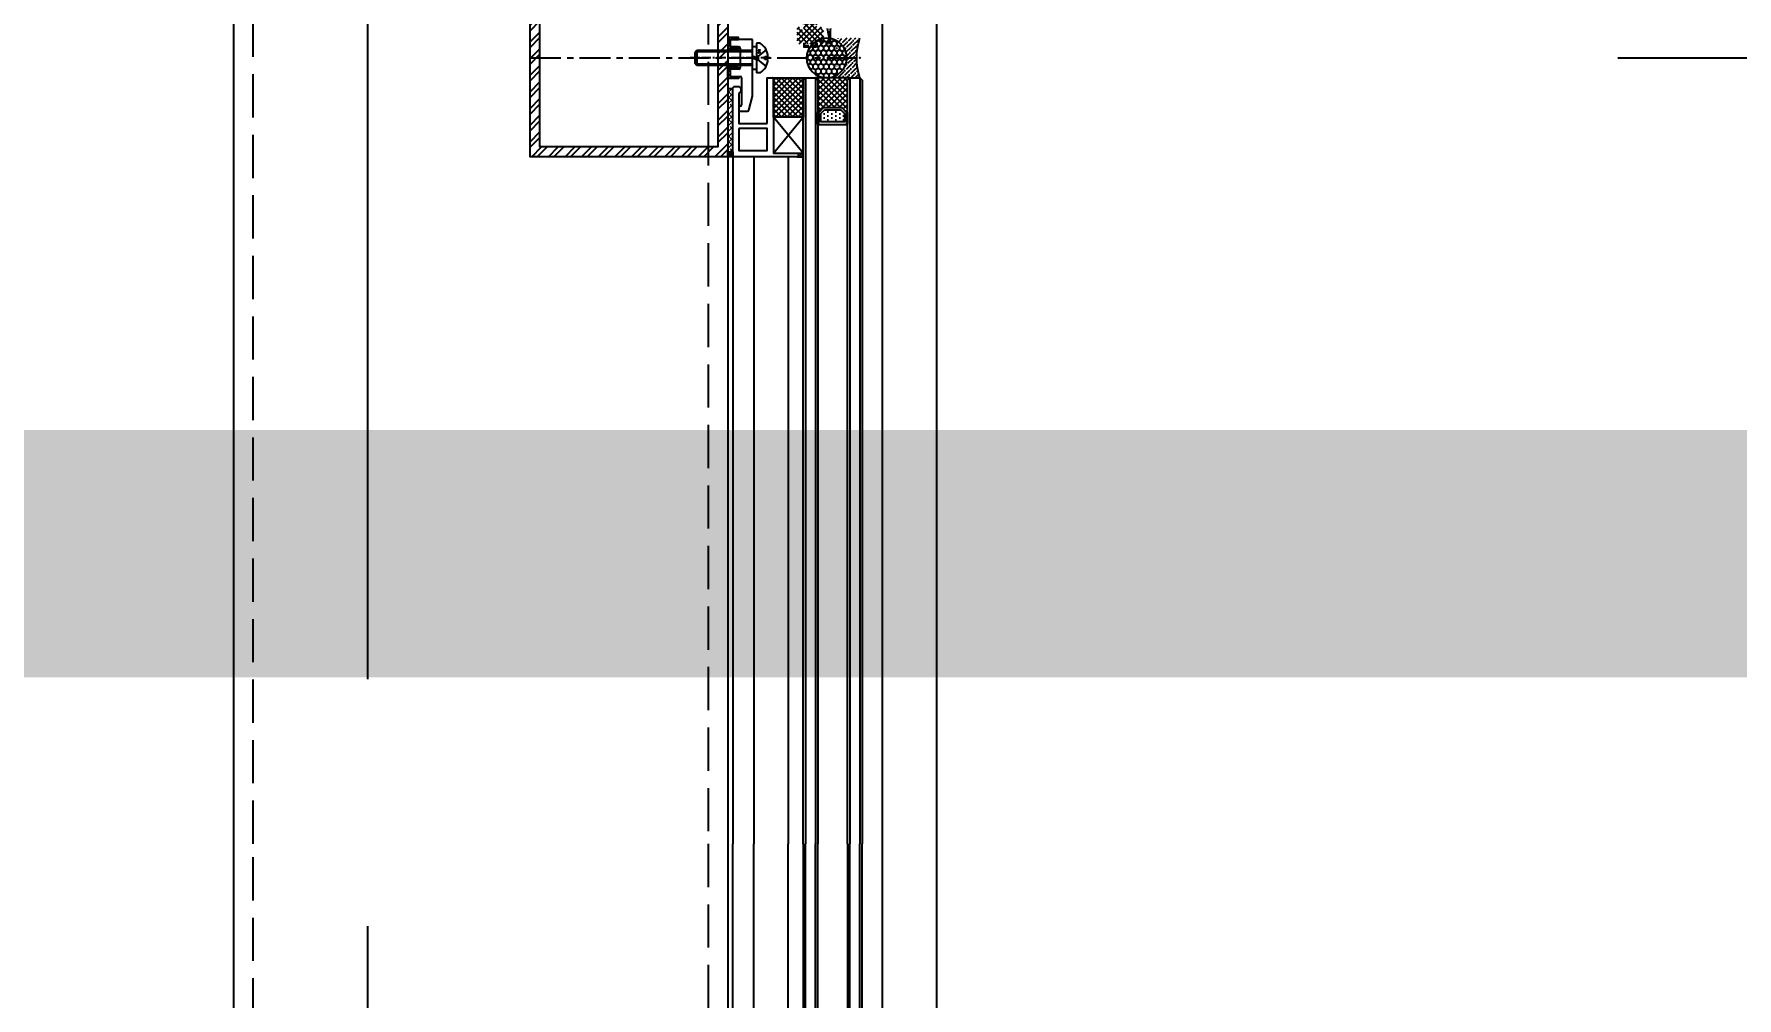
# Model space of a CAD drawing. Extents: x 220580 to 2027826, y -309201 to 71987.
# Drawn here: x 323368 to 324057, y -164810 to -164420 of the extents above; entities that cross this region are included whole.
import ezdxf
from ezdxf.enums import TextEntityAlignment as Align

# ---------------------------------------------------------------- set-up
doc = ezdxf.new("R2010")
doc.units = 0
for name, pattern in [('AUSGEZOGEN', [0]), ('CENTER', [2, 1.25, -0.25, 0.25, -0.25]), ('DASH', [0.35, 0.25, -0.1]), ('DASHED', [0.75, 0.5, -0.25]), ('ZN-CENTER', [2, 1.25, -0.25, 0.25, -0.25]), ('ZN-DASH', [0.35, 0.25, -0.1])]:
    doc.linetypes.add(name, pattern=pattern)
for name, color, linetype in [('!ZN1-填充-8', 8, 'Continuous'), ('!ZN1-标注-173', 173, 'Continuous'), ('!ZN3-玻璃幕墙-4', 4, 'Continuous'), ('!ZN4-辅助材料-1', 1, 'Continuous'), ('!ZN4-配件-11', 11, 'Continuous'), ('!ZN5-钢材投影-40', 40, 'Continuous'), ('!ZN5-铝材投影-112', 112, 'Continuous'), ('!ZN5-铝材断面-6', 6, 'Continuous'), ('!ZN6-虚线-8', 8, 'ZN-DASH'), ('1 轴线 辅助线', 1, 'CENTER'), ('20剖面图$0$A-SFCE', 30, 'Continuous'), ('2钢材断面', 2, 'Continuous'), ('3索引', 3, 'Continuous'), ('4玻璃幕墙', 4, 'Continuous'), ('A_Hatch', 8, 'Continuous'), ('DIM', 173, 'Continuous'), ('ZX', 240, 'CENTER'), ('型材截面颜色', 253, 'Continuous')]:
    doc.layers.add(name, color=color, linetype=linetype)
for name, color, linetype, lineweight in [('0CABR-填充', 8, 'Continuous', 5), ('0CABR-密封材料、垫片', 195, 'Continuous', 9), ('0填充', 8, 'Continuous', 13)]:
    doc.layers.add(name, color=color, linetype=linetype, lineweight=lineweight)
doc.styles.add('DHTEXT-1', font='ROMANS.shx', dxfattribs={"width": 0.7, "bigfont": 'CHINESE.shx'})
doc.dimstyles.new('ZN200', dxfattribs={"dimscale": 200, "dimtxt": 2.5, "dimasz": 1.5, "dimexe": 1, "dimexo": 2, "dimgap": 0.9, "dimtad": 1, "dimdec": 0, "dimdsep": 46, "dimtxsty": 'DHTEXT-1', "dimblk": 'ARCHTICK', "dimcen": 2.5, "dimclrd": 173, "dimclre": 173, "dimclrt": 7, "dimazin": 2, "dimtfac": 1, "dimtdec": 0, "dimtix": 1, "dimtmove": 2, "dimatfit": 3, "dimfxl": 0, "dimtolj": 1, "dimtzin": 0, "dimarcsym": 0})
pattern_1 = [(45, (6, 0), (-1.122532015133644, 1.122532015133644), []), (135, (6, 0), (-1.122532015133644, -1.122532015133644), [])]
pattern_2 = [(0, (6, 0), (0.7937500000000003, 1.5875), [0, -1.5875])]

# ---------------------------------------------------------------- blocks, each defined once
blk = doc.blocks.new('20250822090122')
at = {"layer": 'A_Hatch'}
h = blk.add_hatch(dxfattribs=at)
h.set_pattern_fill('ANSI32', color=256)
h.set_pattern_definition([(45, (-80, -40), (-3.367596045400933, 3.367596045400933), []), (45, (-77.75493500000448, -40), (-3.367596045400933, 3.367596045400933), [])])
h.paths.add_polyline_path([(0, 40), (-80, 40), (-80, -40), (0, -40)])
h.paths.add_polyline_path([(-4, 36), (-4, -36), (-76, -36), (-76, 36)], flags=16)
at = {"layer": '2钢材断面'}
for points in [[(-80, 40), (0, 40), (0, -40), (-80, -40)], [(-76, 36), (-4, 36), (-4, -36), (-76, -36)]]:
    blk.add_lwpolyline(points, close=True, dxfattribs=at)
blk = doc.blocks.new('*U1873')
at = {"layer": '!ZN1-填充-8'}
h = blk.add_hatch(dxfattribs=at)
h.set_pattern_fill('ANSI37', color=256, scale=0.5, style=0)
h.set_pattern_definition(pattern_1)
h.paths.add_polyline_path([(1.029468876367901e-06, 5.00000102652325), (1.029468876367901e-06, 19.00000102652371), (1.000001029469331, 18.00000102652325), (14.00000102946797, 18.00000102652325), (14.00000102946797, 17.75000102652325), (12.00000102946797, 15.75000102652325), (12.00000102946797, 8.250001026523705), (14.00000102946797, 6.250001026523705), (14.00000102946797, 6.000001026523705), (1.000001029469331, 6.000001026523705)])
h = blk.add_hatch(dxfattribs=at)
h.set_pattern_fill('DOTS', color=8, angle=-1.272221872585407e-14, style=0)
h.set_pattern_definition(pattern_2)
h.paths.add_polyline_path([(13.00000246392847, 15.33578673215879), (13.00000246392847, 8.664213388665985), (14.4142185169444, 7.24999733565005), (17.80000246392865, 7.24999733565005), (17.80000246392865, 16.74999733565005), (14.41421306741995, 16.74999733565005)])
for points in [[(18.75000205893684, 17.99999999999977), (14.00000205893684, 17.99999999999977), (14.00000205893684, 17.74999999999977), (18.75000205893684, 17.74999999999977)], [(18.75000205893684, 6.249999999999773), (14.00000205893684, 6.249999999999773), (14.00000205893684, 5.999999999999773), (18.75000205893684, 5.999999999999773)]]:
    blk.add_hatch(color=256, dxfattribs=at).paths.add_polyline_path(points)
for p, q in [((2.058937752735802e-06, 22.99999999999977), (310.0852161163114, 23.00000000000806)), ((1.029468876367901e-06, 19.00000102946865), (310.0852150868425, 19.00000102947693)), ((1.029468876367901e-06, 4.999999091356358), (310.0852150868425, 4.999999091364637)), ((2.058937752735801e-06, 1.000000120825234), (310.0852161163114, 1.000000120833513))]:
    blk.add_line(p, q, dxfattribs=at)
at = {"layer": '!ZN3-玻璃幕墙-4'}
for points in [[(310.0852161163114, 24.00000000000806), (1.000002058937753, 23.99999999999977), (2.058937752735802e-06, 22.99999999999977), (2.058937752735801e-06, 18.99999999999977), (1.000002058937753, 17.99999999999977), (310.0852161163114, 18.00000000000805)], [(310.0852161163119, 6.000000000008051), (1.000002058937298, 5.999999999999773), (2.058936843241099e-06, 4.999999999999773), (2.058935933746397e-06, 0.9999999999997726), (1.000002058935479, 0), (310.0852161163119, 9.870730074915246e-12)]]:
    blk.add_lwpolyline(points, dxfattribs=at)
at = {"layer": '!ZN4-辅助材料-1'}
for points in [[(1.029468876367901e-06, 5.00000102652325), (1.029468876367901e-06, 19.00000102652371), (1.000001029469331, 18.00000102652325), (14.00000102946797, 18.00000102652325), (14.00000102946797, 17.75000102652325), (12.00000102946797, 15.75000102652325), (12.00000102946797, 8.250001026523705), (12.00000102946797, 8.250001026523705), (14.00000102946797, 6.250001026523705), (14.00000102946797, 6.000001026523705), (1.000001029469331, 6.000001026523705), (1.029468876367901e-06, 5.00000102652325)], [(12.00000205893639, 15.74999993958727), (12.00000205893639, 8.250000060412503), (14.00000205893639, 6.250000060412503), (19.00000205893639, 6.250000060412503), (19.00000205893639, 17.7500000604125), (14.00000205893639, 17.7500000604125)], [(13.00000246392847, 15.33578673215879), (13.00000246392847, 8.664213388665985), (14.4142185169444, 7.24999733565005), (17.80000246392865, 7.24999733565005), (17.80000246392865, 16.74999733565005), (14.41421306741995, 16.74999733565005)], [(18.75000205893684, 17.99999999999977), (14.00000205893684, 17.99999999999977), (14.00000205893684, 17.74999999999977), (18.75000205893684, 17.74999999999977)], [(18.75000205893684, 6.249999999999773), (14.00000205893684, 6.249999999999773), (14.00000205893684, 5.999999999999773), (18.75000205893684, 5.999999999999773)]]:
    blk.add_lwpolyline(points, close=True, dxfattribs=at)
blk.add_lwpolyline([(18.40000141310247, 17.74999853286067), (18.40000141310247, 17.65000006041237), (14.04142182915984, 17.65000006041237), (12.09999785437094, 15.70857608562369), (12.09999785437094, 8.291423709387573), (14.04142303089793, 6.349998532860582), (18.40000205893648, 6.349998532860582), (18.40000205893648, 6.250000060412503), (18.40000205893648, 6.349998532860582)], dxfattribs=at)
at = {"layer": 'Defpoints', "color": 250}
for p in [(2.058935478999047e-06, 24.00000205304696), (1.029468876367901e-06, 17.99999999999977), (1.029468876367901e-06, 5.999999999999773), (2.058935478999047e-06, 0), (12.00000205893639, 6.000001026523705)]:
    blk.add_point(p, dxfattribs=at)
blk = doc.blocks.new('*U1907')
at = {"color": 0, "linetype": 'ZN-CENTER', "ltscale": 3}
blk.add_line((-7.149760062439595, 2.968965134506063e-13), (25.2002399375604, 2.456684181638768e-12), dxfattribs=at)
at = {"linetype": 'ByBlock', "ltscale": 10}
for p, q in [((-6.199760062438145, 0.5999999999958163), (-4.999760062433779, 0.5999999999976353)), ((-5.512308570388996, 3.264313849224891), (-1.5997600624396, 0.2324707128979036)), ((-4.999760062433779, 0.5999999999976353), (-4.999760062433779, -0.5999999999994543)), ((-3.099760062443238, 5.999999999999091), (-1.5997600624396, 5.999999999999091)), ((-2.359507198434585, 0.8212005739923881), (-2.359507198434585, -0.8212005739890408)), ((-1.5997600624396, -5.999999999999091), (-1.5997600624396, 5.999999999999091)), ((-1.5997600624396, -4.620044984873882), (-1.5997600624396, 4.620044984872013)), ((-1.5997600624396, 4.620044984872013), (0, 4.620044984872013)), ((0, -9.343636975245317e-13), (-1.5997600624396, 0.5822434348437788)), ((0, 4.620044984872013), (0, -4.620044984873882)), ((2.220446049250313e-16, 3.000000000002645), (22.5002399375644, 3.000000000000339)), ((2.220446049250313e-16, 2.55000000000389), (22.95023993756877, 2.549999999997793)), ((22.50023993756076, -2.999999999986928), (22.50023993755713, 3.000000000014891)), ((22.50023993755713, 3.000000000014891), (23.40023993755858, 2.100000000013436)), ((23.40023993756222, -2.100000000009119), (23.40023993755858, 2.100000000013436)), ((-4.999760062433779, -0.5999999999994543), (-6.200041946336569, -0.6000000000067303)), ((-5.512308570388996, -3.264313849219434), (-1.5997600624396, -0.2324707128950645)), ((-3.0997600624396, -5.999999999999091), (-1.5997600624396, -5.999999999999091)), ((-0.0001236077368957922, -0.834518847842471), (-1.599883670176496, -0.2522754129977578)), ((0, -4.620044984873882), (-1.5997600624396, -4.620044984873882)), ((0, -2.549999999996544), (22.95023993757604, -2.549999999997114)), ((2.220446049250313e-16, -2.999999999997355), (22.50023993756804, -2.999999999999661)), ((22.50023993755713, -3.000000000014213), (23.40023993755858, -2.100000000012757))]:
    blk.add_line(p, q, dxfattribs=at)
for centre, radius, start, end in [((0.6289204536260513, 0.2696463704114649), 6.836666666661672, 123.0516276806388, 177.2303399897559), ((0.6289204536260513, -0.2696463704151029), 6.836666666662514, 182.7696600102441, 236.9483723193611)]:
    blk.add_arc(centre, radius, start, end, dxfattribs=at)
at = {"layer": 'Defpoints', "color": 0, "ltscale": 10, "style": 'DHTEXT-1', "width": 0.7}
blk.add_text('M6', height=1, rotation=90, dxfattribs=at).set_placement((-2.254738332375523, -2.651439335049475), align=Align.CENTER)
blk = doc.blocks.new('16胶缝')
at = {"layer": '!ZN1-填充-8', "ltscale": 0.1}
h = blk.add_hatch(dxfattribs=at)
h.set_pattern_fill('HONEY', color=256, scale=10, style=0)
h.set_pattern_definition([(4.818975183877585e-15, (-19679.56000236233, -11324.37131966545), (1.875, 1.08253175), [1.25, -2.5]), (120, (-19679.56000236233, -11324.37131966545), (-1.874999995903225, 1.082531757095823), [1.249999999999998, -2.499999999999997]), (60.00000000000003, (-19679.56000236233, -11324.37131966545), (4.096775418904741e-09, 2.165063507095822), [-2.499999999999998, 1.249999999999999])])
edge = h.paths.add_edge_path()
edge.add_ellipse((8.000000000182808, 13.40127735032729), major_axis=(-1.852811262691897e-12, -8.148750109612592), ratio=0.9817456533069091, start_angle=0, end_angle=360)
h = blk.add_hatch(dxfattribs=at)
h.set_pattern_fill('ANSI36', color=256, scale=10, style=0)
h.set_pattern_definition([(45.00000000000003, (-19679.575386873, -11324.37131966545), (0.6629126073623883, 2.430679560328756), [3.125, -0.625, 0, -0.625])])
edge = h.paths.add_edge_path()
edge.add_ellipse((8.015384510843433, 13.40127735032729), major_axis=(0.8733517820453444, 8.103544729698486), ratio=0.9813319895029027, start_angle=124.6262873536864, end_angle=247.3977371599691, ccw=False)
edge.add_arc((0.0005942590132690384, 10.19757702908555), 1.197577176534192, 269.97156881858757, 324.48671338471985, ccw=False)
edge.add_line((1.455191522836685e-11, 8.999999999992724), (1.091393642127514e-11, -1.818989403545856e-12))
edge.add_arc((8.000000000015461, -24.92179927315374), 26.17434008740905, 432.2031562990745, 467.7968437009381, ccw=False)
edge.add_line((16.00000000001455, 0), (16.00000000001091, 9.000000000003638))
edge.add_arc((16.00645417175474, 10.22705133927502), 1.227068313314542, 216.5905572920867, 269.6986325029304, ccw=False)
at = {"layer": '!ZN4-辅助材料-1', "color": 1, "ltscale": 0.1}
blk.add_arc((8.000000000014552, -24.92179927313555), 26.17434008739207, 72.20315629866607, 107.7968437013339, dxfattribs=at)
blk.add_ellipse((8.000000000182808, 13.40127735032729), major_axis=(-1.852811262691897e-12, -8.148750109612592), ratio=0.9817456533069091, dxfattribs=at)
blk.add_point((8.000000000014552, 7.275957614183426e-12), dxfattribs=at)
blk = doc.blocks.new('胶缝断面')
at = {"color": 7, "ltscale": 0.1, "extrusion": (0, 0, -1), "zscale": -1, "rotation": 180}
blk.add_blockref('16胶缝', (8, 5.456968210637569e-12), dxfattribs=at)
blk = doc.blocks.new('20240131155736')
at = {"layer": '!ZN1-填充-8'}
h = blk.add_hatch(dxfattribs=at)
h.set_pattern_fill('ANSI36', color=256, scale=0.5, angle=270, style=0)
h.set_pattern_definition([(315, (4155.516182055328, -11794.82250172619), (1.543481520808761, -0.4209495056751171), [1.984375, -0.396875, 0, -0.396875])])
h.paths.add_polyline_path([(-0.7497986001617392, 0.7500036128367356), (-0.7497986001617392, -0.7500036128367356), (1.250202532093681, -0.7500036128367356), (1.250202532093681, 0.7500036128367356)])
at = {"layer": '!ZN4-辅助材料-1', "linetype": 'AUSGEZOGEN'}
blk.add_line((-1.250202532108233, 0.749996387068677), (1.250202532108233, 0.7500036128367356), dxfattribs=at)
blk = doc.blocks.new('20240131160147')
at = {"layer": '!ZN5-铝材断面-6'}
blk.add_lwpolyline([(-3.359996820086963, 1.24972521692689), (-3.360017300714389, 19.749725232934), (-0.8600173007143894, 19.749725232934), (-0.8599968200869625, -10.750274787526), (9.139988671027822, -10.75027476862306), (9.139988671027822, -12.25027476862306), (-17.2600001134706, -12.25027476875402), (-17.2600001134706, 15.24972523121687, -0.414213562373095), (-16.2600001134706, 16.24972523121687), (-15.06000012539153, 16.24972523121687, -0.414213562373095), (-14.06000012539153, 15.24972523121687), (-14.06000012539153, 13.74972523121687), (-14.2600001134706, 13.74972523121687, 0.414213562373095), (-14.7600001134706, 13.24972523121687), (-14.7600001134706, 1.249725235698861)], format="xyb", close=True, dxfattribs=at)
blk.add_lwpolyline([(-14.7600001134706, -0.7502747643011389), (-14.7600001134706, -9.750274768754025), (-3.359996820086963, -9.750274787525996), (-3.359996820086963, -0.7502747830731096)], close=True, dxfattribs=at)
at = {"layer": '!ZN1-填充-8', "ltscale": 50, "xscale": -1, "rotation": 180}
blk.add_blockref('20240131155736', (9.889797354408074, -11.50027115578996), dxfattribs=at)
blk = doc.blocks.new('20250822102610', base_point=(-89164.55327459493, -87453.63117898782))
at = {"layer": '!ZN1-填充-8'}
h = blk.add_hatch(dxfattribs=at)
h.set_pattern_fill('ANSI37', color=256, angle=-1.272221872585407e-14, style=0)
h.set_pattern_definition([(44.99999999999999, (0, 0), (-1.122532015133644, 1.122532015133644), []), (135, (0, 0), (-1.122532015133644, -1.122532015133644), [])])
edge = h.paths.add_edge_path()
edge.add_line((-89165.05327484866, -87423.13117512563), (-89151.55327484867, -87423.13118085341))
edge.add_line((-89151.55327484867, -87423.13118085341), (-89152.55327484867, -87424.13118000627))
edge.add_line((-89152.55327484867, -87424.13118000627), (-89152.55327484867, -87439.13118438769))
edge.add_line((-89152.55327484867, -87439.13118438769), (-89164.55327484867, -87439.13117682973))
edge.add_line((-89164.55327484867, -87439.13117682973), (-89164.55327484867, -87423.63117784967))
edge.add_arc((-89165.05327484867, -87423.63117512563), 0.5000000000074204, 359.9996878473482, 449.9999999983324)
at = {"layer": '!ZN1-填充-8', "ltscale": 100}
for p, q in [((-89152.5532746931, -87453.63117898782), (-89164.55327484867, -87439.13117682973)), ((-89164.55327459493, -87453.63117898782), (-89152.55327484867, -87439.13118438756))]:
    blk.add_line(p, q, dxfattribs=at)
at = {"layer": '!ZN4-辅助材料-1', "linetype": 'AUSGEZOGEN'}
blk.add_lwpolyline([(-89165.05327484866, -87423.13117512563), (-89151.55327484867, -87423.13118085341), (-89152.55327484867, -87424.13118000627), (-89152.55327484867, -87439.13118438769), (-89164.55327484867, -87439.13117682973), (-89164.55327484867, -87423.63117784967, 0.4142151580810171), (-89165.05327484866, -87423.13117512563), (-89165.05327484866, -87423.13117512563)], format="xyb", dxfattribs=at)
blk.add_lwpolyline([(-89152.55327484867, -87439.13118438768), (-89164.55327467559, -87439.13117716176), (-89164.55327469764, -87442.13117353823)], dxfattribs=at)
blk.add_lwpolyline([(-89164.55327459965, -87439.13117716176), (-89164.55327459493, -87453.63117898782), (-89152.5532746931, -87453.63117898782), (-89152.55327469783, -87439.13117716176)], close=True, dxfattribs=at)
blk = doc.blocks.new('20250822103338', base_point=(-89182.55327602196, -87455.13117897836))
at = {"layer": '0填充'}
h = blk.add_hatch(dxfattribs=at)
h.set_pattern_fill('ANSI38', color=256, angle=360, style=0)
h.set_pattern_definition([(45, (0, 0), (-1.122532015133644, 1.122532015133644), []), (134.9999999999999, (0, 0), (-3.367596045400932, 1.122532015133645), [3.96875, -2.38125])])
h.paths.add_polyline_path([(-89182.553276022, -87453.13117897836), (-89180.55327602198, -87453.13117897836), (-89180.55327602211, -87427.6311789784), (-89182.55327602211, -87427.6311789784)])
at = {"layer": '型材截面颜色', "ltscale": 60}
h = blk.add_hatch(dxfattribs=at)
h.set_pattern_fill('ANSI36', color=256, scale=0.3, angle=90.00000000000001)
h.set_pattern_definition([(135, (0, 0), (-0.9260889124852567, 0.2525697034050699), [1.190625, -0.238125, 0, -0.238125])])
h.paths.add_polyline_path([(-89182.55327602196, -87455.13117898106), (-89182.55327602196, -87453.13104161006), (-89180.55326710995, -87453.1311102956), (-89180.55326710995, -87455.13124766659)])
at = {"layer": '!ZN4-辅助材料-1'}
for points in [[(-89180.55327602195, -87427.6311789784), (-89182.55327602195, -87427.6311789784), (-89182.55327602196, -87453.13117897836), (-89180.55327602196, -87453.13117897836)], [(-89182.55327602196, -87455.13117897836), (-89182.55327602196, -87453.13104160737), (-89180.55326570052, -87453.13103338321), (-89180.55326570052, -87455.1311707542)]]:
    blk.add_lwpolyline(points, close=True, dxfattribs=at)
at = {"layer": '0CABR-密封材料、垫片'}
blk.add_lwpolyline([(-89180.55327602195, -87427.6311789784), (-89182.55327602195, -87427.6311789784), (-89182.55327602196, -87455.13117897836), (-89180.55327602196, -87455.13117897836)], close=True, dxfattribs=at)
blk = doc.blocks.new('20250822103828')
at = {"layer": '!ZN4-辅助材料-1', "ltscale": 100}
for name, p in [('20250822102610', (18.40000010126096, 1.499999990541255)), ('20250822103338', (0, 0))]:
    blk.add_blockref(name, p, dxfattribs=at)
at = {"layer": '!ZN6-虚线-8', "ltscale": 50}
blk.add_blockref('20240131160147', (19.26000011348515, 12.25027476875402), dxfattribs=at)
blk = doc.blocks.new('20250828094859', base_point=(-112732.7450166754, -32047.51196832285))
at = {"layer": '!ZN1-填充-8'}
h = blk.add_hatch(dxfattribs=at)
h.set_pattern_fill('ANSI37', color=8, angle=90.00000000000001)
h.set_pattern_definition([(135, (0, 0), (-1.122532015133644, -1.122532015133644), []), (225, (0, 0), (1.122532015133644, -1.122532015133644), [])])
h.paths.add_polyline_path([(-112703.1607797071, -32075.37105796087, 0.4693412598177767), (-112703.7907325481, -32074.92960437454, 0.4772616551268979), (-112704.7577913438, -32075.71196705185), (-112704.7577913438, -32080.97196705174, 0.4770910882801007), (-112703.7911673557, -32081.75442244772, 0.4719103256772501), (-112703.1612024632, -32081.30833068817, -0.9297347899613067), (-112701.9643802245, -32081.30833068817, 0.3930506007189793), (-112701.4657042917, -32081.77196705181), (-112697.279878396, -32081.77196705181, 0.3930506007153051), (-112696.7812024632, -32081.30833068816, -0.9297347899464696), (-112695.5843802245, -32081.30833068816, 0.4719103256673575), (-112694.9544153319, -32081.75442244773, 0.4770910882785173), (-112693.9877913438, -32080.97196705175), (-112693.9877913438, -32075.7119670518, 0.4772616551345985), (-112694.9548501395, -32074.92960437454, 0.469341259815262), (-112695.5848029805, -32075.3710579609, -0.9598614526605848), (-112696.7827913438, -32075.32196705183), (-112696.7827913438, -32074.01196705181, -0.4142135623805389), (-112696.2827913438, -32073.5119670518), (-112702.4627913438, -32073.51196705182, -0.4142135623737843), (-112701.9627913438, -32074.01196705181), (-112701.9627913438, -32075.3219670518, -0.9598614526833716)])
at = {"layer": '!ZN1-填充-8', "ltscale": 15}
for p, q in [((-112735.0949772261, -32033.01196832288), (-112771.3450042032, -32041.01196832288)), ((-112735.0949772261, -32041.51196832288), (-112771.3450042032, -32033.01196832323)), ((-112735.0949772261, -32035.0119724377), (-112735.0949772261, -32041.51196832288))]:
    blk.add_line(p, q, dxfattribs=at)
at = {"layer": '!ZN1-填充-8', "color": 8, "ltscale": 50}
for p, q in [((-112691.2005421576, -32075.51196832494), (-112692.4005421576, -32082.0119670515)), ((-112691.2005421576, -32082.0119670515), (-112692.4005421576, -32075.51196832494))]:
    blk.add_line(p, q, dxfattribs=at)
at = {"layer": '!ZN1-填充-8', "linetype": 'DASHED', "ltscale": 4}
for p, q in [((-112701.9635151577, -32082.4244670518), (-112696.78206753, -32082.4244670518)), ((-112701.9635151577, -32083.01196705181), (-112696.78206753, -32083.01196705181))]:
    blk.add_line(p, q, dxfattribs=at)
for points in [[(-112701.9635151577, -32081.3187039933), (-112701.9635151577, -32083.51196705181)], [(-112696.78206753, -32081.31870399328), (-112696.78206753, -32083.51196705181)]]:
    blk.add_lwpolyline(points, dxfattribs=at)
at = {"layer": '!ZN4-辅助材料-1', "ltscale": 15}
for p, q in [((-112696.2827913438, -32073.5119670518), (-112702.4627913438, -32073.51196705182)), ((-112691.2005421576, -32081.0119670515), (-112691.2005421576, -32076.51196832494))]:
    blk.add_line(p, q, dxfattribs=at)
blk = doc.blocks.new('20200306093546', base_point=(29869.44451845904, 42689.60230079947))
at = {"layer": '!ZN1-填充-8'}
h = blk.add_hatch(dxfattribs=at)
h.set_pattern_fill('ANSI36', color=256, angle=-270, style=0)
h.set_pattern_definition([(135, (29867.4444736498, 42689.10230079959), (-3.086963041617522, 0.8418990113502317), [3.96875, -0.79375, 0, -0.79375])])
edge = h.paths.add_edge_path()
edge.add_line((29867.4444736498, 42689.10230079959), (29867.44447369179, 42693.60231268449))
edge.add_arc((29867.9444736498, 42689.10230079959), 0.5, 90, 179.9999995806171, ccw=False)
edge.add_line((29867.9444736498, 42689.60230079959), (29870.9444736498, 42689.60230079959))
edge.add_arc((29870.9444736498, 42690.10230079959), 0.5, 270, 360)
edge.add_line((29871.4444736498, 42690.10230079959), (29871.4444736498, 42693.10230079959))
edge.add_arc((29871.94448594884, 42693.10228850055), 0.500012299189907, 89.99859066865429, 179.9985906686543, ccw=False)
edge.add_arc((29868.26590862396, -498209.810069502), 540903.4123828103, 89.99961034399236, 90.00008701138444)
at = {"layer": '!ZN4-辅助材料-1', "ltscale": 15}
blk.add_arc((29868.26595343297, -498209.8100695022), 540903.4123828103, 89.99961034399234, 90.00008701138442, dxfattribs=at)
blk = doc.blocks.new('A$C127fa938')
at = {"layer": '!ZN1-标注-173', "ltscale": 15, "rotation": 90}
blk.add_blockref('20200306093546', (-31.00000000005821, 1.99999999996362), dxfattribs=at)
at = {"layer": '!ZN5-铝材断面-6', "ltscale": 50}
blk.add_blockref('20250828094859', (5.600008564520977, 0), dxfattribs=at)
blk = doc.blocks.new('20250828093013')
at = {"layer": '!ZN5-铝材投影-112'}
for p, q in [((1.455191522836685e-11, 3.637978807091713e-12), (-8.499999999869033, 1.455191522836685e-11)), ((-1.01863406598568e-10, -6.999999999985448), (0, 0)), ((-8.999999999869033, -0.4999999999854481), (-8.999999999869033, -2.499999999985448)), ((-8.499999999869033, -2.999999999985448), (-5.499999999869033, -2.999999999985448)), ((-4.999999999869033, -3.499999999985448), (-5.000000000101863, -11.49999999998545)), ((-4.999999999869033, -3.499999999985448), (-4.999999999869033, -3.499999999985448)), ((-8.999999999869033, -12.49999999998545), (-8.999999999869033, -14.49999999998545)), ((-5.499999999869033, -11.99999999998545), (-8.499999999869033, -11.99999999998545)), ((-0.5000000001018634, -7.499999999985448), (-1.01863406598568e-10, -6.999999999985448)), ((-1.01863406598568e-10, -7.999999999985448), (-0.5000000001018634, -7.499999999985448)), ((-1.01863406598568e-10, -22.99999999998545), (-1.01863406598568e-10, -7.999999999985448)), ((-8.499999999869033, -14.99999999998545), (-4.999999999577994, -14.99999999998181)), ((-4.499999999577994, -15.49999999998181), (-4.499999999577994, -26.49999999998181)), ((-5.499999999577994, -27.49999999998181), (-5.499999999577994, -28.99999999998181)), ((-1.508395735509112, -28.6294095225021), (-1.01863406598568e-10, -22.99999999998545)), ((-5.499999999577994, -28.99999999998181), (-1.991358648621826, -28.99999999998545))]:
    blk.add_line(p, q, dxfattribs=at)
for centre, radius, start, end in [((-8.499999999869033, -0.4999999999854481), 0.5, 90, 180), ((-8.499999999869033, -2.499999999985448), 0.5, 180, 270), ((-5.499999999869033, -3.499999999989086), 0.500000000003638, 4.168816632087861e-10, 90), ((-8.499999999869033, -12.49999999998545), 0.5, 90, 180), ((-5.499999999985448, -11.50000000009823), 0.4999999998835847, 270.0000000133402, 1.292333155947237e-08), ((-8.499999999869033, -14.49999999998545), 0.5, 180, 270), ((-4.999999999577994, -15.49999999998181), 0.5, 0, 90), ((-4.999999999577994, -27.49999999998181), 0.5, 90, 180), ((-4.999999999577994, -26.49999999998181), 0.5, 270, 0), ((-1.991358648665482, -28.49999999998909), 0.499999999996362, 270.0000000050026, 345.0000000045844)]:
    blk.add_arc(centre, radius, start, end, dxfattribs=at)
blk = doc.blocks.new('*U1766')
at = {"layer": '!ZN1-填充-8'}
h = blk.add_hatch(dxfattribs=at)
h.set_pattern_fill('ANSI37', color=256, scale=0.5, style=0)
h.set_pattern_definition(pattern_1)
h.paths.add_polyline_path([(1.029468876367901e-06, 5.00000102652325), (1.029468876367901e-06, 19.00000102652371), (1.000001029469331, 18.00000102652325), (14.00000102946797, 18.00000102652325), (14.00000102946797, 17.75000102652325), (12.00000102946797, 15.75000102652325), (12.00000102946797, 8.250001026523705), (14.00000102946797, 6.250001026523705), (14.00000102946797, 6.000001026523705), (1.000001029469331, 6.000001026523705)])
h = blk.add_hatch(dxfattribs=at)
h.set_pattern_fill('DOTS', color=8, angle=-1.272221872585407e-14, style=0)
h.set_pattern_definition(pattern_2)
h.paths.add_polyline_path([(13.00000246392847, 15.33578673215879), (13.00000246392847, 8.664213388665985), (14.4142185169444, 7.24999733565005), (17.80000246392865, 7.24999733565005), (17.80000246392865, 16.74999733565005), (14.41421306741995, 16.74999733565005)])
for points in [[(18.75000205893684, 17.99999999999977), (14.00000205893684, 17.99999999999977), (14.00000205893684, 17.74999999999977), (18.75000205893684, 17.74999999999977)], [(18.75000205893684, 6.249999999999773), (14.00000205893684, 6.249999999999773), (14.00000205893684, 5.999999999999773), (18.75000205893684, 5.999999999999773)]]:
    blk.add_hatch(color=256, dxfattribs=at).paths.add_polyline_path(points)
for p, q in [((2.058937752735802e-06, 22.99999999999977), (503.914783983314, 23.00000000001423)), ((1.029468876367901e-06, 19.00000102946865), (503.9147829538451, 19.0000010294831)), ((1.029468876367901e-06, 4.999999091356358), (503.9147829538451, 4.999999091370806)), ((2.058937752735801e-06, 1.000000120825234), (503.914783983314, 1.000000120839684))]:
    blk.add_line(p, q, dxfattribs=at)
at = {"layer": '!ZN3-玻璃幕墙-4'}
for points in [[(503.914783983314, 24.00000000001423), (1.000002058937753, 23.99999999999977), (2.058937752735802e-06, 22.99999999999977), (2.058937752735801e-06, 18.99999999999977), (1.000002058937753, 17.99999999999977), (503.914783983314, 18.00000000001422)], [(503.9147839833145, 6.000000000014221), (1.000002058937298, 5.999999999999773), (2.058936843241099e-06, 4.999999999999773), (2.058935933746397e-06, 0.9999999999997726), (1.000002058935479, 0), (503.9147839833145, 1.604077385068404e-11)]]:
    blk.add_lwpolyline(points, dxfattribs=at)
at = {"layer": '!ZN4-辅助材料-1'}
for points in [[(1.029468876367901e-06, 5.00000102652325), (1.029468876367901e-06, 19.00000102652371), (1.000001029469331, 18.00000102652325), (14.00000102946797, 18.00000102652325), (14.00000102946797, 17.75000102652325), (12.00000102946797, 15.75000102652325), (12.00000102946797, 8.250001026523705), (12.00000102946797, 8.250001026523705), (14.00000102946797, 6.250001026523705), (14.00000102946797, 6.000001026523705), (1.000001029469331, 6.000001026523705), (1.029468876367901e-06, 5.00000102652325)], [(12.00000205893639, 15.74999993958727), (12.00000205893639, 8.250000060412503), (14.00000205893639, 6.250000060412503), (19.00000205893639, 6.250000060412503), (19.00000205893639, 17.7500000604125), (14.00000205893639, 17.7500000604125)], [(13.00000246392847, 15.33578673215879), (13.00000246392847, 8.664213388665985), (14.4142185169444, 7.24999733565005), (17.80000246392865, 7.24999733565005), (17.80000246392865, 16.74999733565005), (14.41421306741995, 16.74999733565005)], [(18.75000205893684, 17.99999999999977), (14.00000205893684, 17.99999999999977), (14.00000205893684, 17.74999999999977), (18.75000205893684, 17.74999999999977)], [(18.75000205893684, 6.249999999999773), (14.00000205893684, 6.249999999999773), (14.00000205893684, 5.999999999999773), (18.75000205893684, 5.999999999999773)]]:
    blk.add_lwpolyline(points, close=True, dxfattribs=at)
blk.add_lwpolyline([(18.40000141310247, 17.74999853286067), (18.40000141310247, 17.65000006041237), (14.04142182915984, 17.65000006041237), (12.09999785437094, 15.70857608562369), (12.09999785437094, 8.291423709387573), (14.04142303089793, 6.349998532860582), (18.40000205893648, 6.349998532860582), (18.40000205893648, 6.250000060412503), (18.40000205893648, 6.349998532860582)], dxfattribs=at)
at = {"layer": 'Defpoints', "color": 250}
for p in [(2.058935478999047e-06, 24.00000205304696), (1.029468876367901e-06, 17.99999999999977), (1.029468876367901e-06, 5.999999999999773), (2.058935478999047e-06, 0), (12.00000205893639, 6.000001026523705)]:
    blk.add_point(p, dxfattribs=at)
blk = doc.blocks.new('20250828170426')
at = {"layer": '0CABR-填充'}
h = blk.add_hatch(dxfattribs=at)
h.set_pattern_fill('ANSI38', color=256, scale=0.3, angle=90.00000000000001)
h.set_pattern_definition([(135, (424.7330590762431, -10586.45394326278), (-0.6735192090801863, -0.6735192090801866), []), (225, (424.7330590762431, -10586.45394326278), (-0.6735192090801858, -2.02055762724056), [2.38125, -1.42875])])
h.paths.add_polyline_path([(-250.1000187924947, 903.6999979319517), (-250.1000187927275, 904.499997932231), (-253.4000187927741, 904.4999979319982), (-253.4000187925412, 907.4999979319982), (-250.1000187927275, 907.4999979319982), (-250.1000187927275, 908.2999979320448), (-254.4000187925412, 908.2999979320448), (-254.4000187927741, 903.6999979319517)])
h = blk.add_hatch(dxfattribs=at)
h.set_pattern_fill('ANSI38', color=256, scale=0.3, angle=90)
h.set_pattern_definition([(135, (424.7330590763013, -10586.45394326278), (-0.6735192090801865, -0.6735192090801864), []), (225, (424.7330590763013, -10586.45394326278), (-0.6735192090801867, -2.020557627240559), [2.38125, -1.42875])])
h.paths.add_polyline_path([(-250.1000187924365, 903.6999979319517), (-250.1000187926693, 904.499997932231), (-253.4000187927159, 904.4999979319982), (-253.400018792483, 907.4999979319982), (-250.1000187926693, 907.4999979319982), (-250.1000187926693, 908.2999979320448), (-254.400018792483, 908.2999979320448), (-254.4000187927159, 903.6999979319517)])
h = blk.add_hatch(dxfattribs=at)
h.set_pattern_fill('ANSI38', color=256, scale=0.3, angle=90.00000000000001)
h.set_pattern_definition([(135, (424.7330590760102, -10598.45394326278), (-0.6735192090801863, -0.6735192090801866), []), (225, (424.7330590760102, -10598.45394326278), (-0.6735192090801858, -2.02055762724056), [2.38125, -1.42875])])
h.paths.add_polyline_path([(-250.1000187927275, 891.6999979319517), (-250.1000187929603, 892.499997932231), (-253.4000187930069, 892.4999979319982), (-253.4000187927741, 895.4999979319982), (-250.1000187929603, 895.4999979319982), (-250.1000187929603, 896.2999979320448), (-254.4000187927741, 896.2999979320448), (-254.4000187930069, 891.6999979319517)])
h = blk.add_hatch(dxfattribs=at)
h.set_pattern_fill('ANSI38', color=256, scale=0.3, angle=90)
h.set_pattern_definition([(135, (424.7330590760685, -10598.45394326278), (-0.6735192090801865, -0.6735192090801864), []), (225, (424.7330590760685, -10598.45394326278), (-0.6735192090801867, -2.020557627240559), [2.38125, -1.42875])])
h.paths.add_polyline_path([(-250.1000187926693, 891.6999979319517), (-250.1000187929021, 892.499997932231), (-253.4000187929487, 892.4999979319982), (-253.4000187927159, 895.4999979319982), (-250.1000187929021, 895.4999979319982), (-250.1000187929021, 896.2999979320448), (-254.4000187927159, 896.2999979320448), (-254.4000187929487, 891.6999979319517)])
at = {"layer": '!ZN4-辅助材料-1'}
for points in [[(-250.1000187924365, 903.6999979319517), (-250.1000187926693, 904.499997932231), (-253.4000187927159, 904.4999979319982), (-253.400018792483, 907.4999979319982), (-250.1000187926693, 907.4999979319982), (-250.1000187926693, 908.2999979320448), (-254.400018792483, 908.2999979320448), (-254.4000187927159, 903.6999979319517), (-250.1000187924365, 903.6999979319517)], [(-250.1000187924365, 896.299997931812), (-250.1000187926693, 895.4999979317654), (-253.4000187927159, 895.4999979317654), (-253.400018792483, 892.4999979319982), (-250.1000187926693, 892.4999979317654), (-250.1000187926693, 891.6999979319517), (-254.400018792483, 891.6999979319517), (-254.4000187927159, 896.2999979320448), (-250.1000187924365, 896.299997931812)]]:
    blk.add_lwpolyline(points, dxfattribs=at)
at = {"layer": '!ZN5-钢材投影-40', "ltscale": 0.3}
for p, q in [((-454.4017337664845, 1437.499987491436), (-454.4017337664845, 581.914782846754)), ((-254.4000187925994, 1437.499987491436), (-254.4000187925994, 581.914782846754)), ((-454.4017337664845, 581.914782846754), (-454.4017337664845, 19.99999989446951)), ((-254.4000187925994, 581.914782846754), (-254.4000187925994, 19.99999989446951))]:
    blk.add_line(p, q, dxfattribs=at)
at = {"layer": '!ZN5-铝材投影-112'}
for p, q in [((-192.0000216789776, 1437.499987491436), (-192.0000216789776, 581.914782846754)), ((-170.0000187477563, 1437.499987491436), (-170.0000187477563, 581.914782846754)), ((-252.4017248433083, 859.9999979320564), (-252.4017248433083, 581.914782846754)), ((-243.9017537098844, 859.9999979320564), (-243.9017537098844, 581.914782846754)), ((-230.0000346453162, 859.9999979320564), (-230.0000346453162, 581.914782846754)), ((-252.4017248433083, 109.9999998944113), (-252.4017248433083, 581.914782846754)), ((-243.9017537098844, 109.9999998944113), (-243.9017537098844, 581.914782846754)), ((-230.0000346453162, 109.9999998944113), (-230.0000346453162, 581.914782846754)), ((-192.0000216789776, 581.914782846754), (-192.0000216789776, 61.83042064850451)), ((-170.0000187477563, 581.914782846754), (-170.0000187477563, 61.83042064850451))]:
    blk.add_line(p, q, dxfattribs=at)
at = {"layer": '!ZN6-虚线-8', "color": 8, "linetype": 'ZN-DASH', "ltscale": 70}
for p, q in [((-446.4017337664845, 581.914782846754), (-446.4017337664845, 1437.499987491436)), ((-262.4000187925994, 1437.499987491436), (-262.4000187925994, 581.914782846754)), ((-446.4017337664845, 19.99999989446951), (-446.4017337664845, 581.914782846754)), ((-262.4000187925994, 581.914782846754), (-262.4000187925994, 19.99999989446951))]:
    blk.add_line(p, q, dxfattribs=at)
at = {"layer": '0CABR-密封材料、垫片'}
for points in [[(-250.1000187924947, 903.6999979319517), (-250.1000187927275, 904.499997932231), (-253.4000187927741, 904.4999979319982), (-253.4000187925412, 907.4999979319982), (-250.1000187927275, 907.4999979319982), (-250.1000187927275, 908.2999979320448), (-254.4000187925412, 908.2999979320448), (-254.4000187927741, 903.6999979319517), (-250.1000187924947, 903.6999979319517)], [(-250.1000187924947, 896.299997931812), (-250.1000187927275, 895.4999979317654), (-253.4000187927741, 895.4999979317654), (-253.4000187925412, 892.4999979319982), (-250.1000187927275, 892.4999979317654), (-250.1000187927275, 891.6999979319517), (-254.4000187925412, 891.6999979319517), (-254.4000187927741, 896.2999979320448), (-250.1000187924947, 896.299997931812)]]:
    blk.add_lwpolyline(points, dxfattribs=at)
at = {"layer": 'ZX', "ltscale": 10}
blk.add_line((-334.4000187925994, 899.9999979320273), (-200.0000187925762, 899.9999979320273), dxfattribs=at)
at = {"layer": '!ZN3-玻璃幕墙-4', "xscale": -1.000000000000004, "rotation": 90}
blk.add_blockref('*U1873', (-200.0000187925762, 891.9999989630596), dxfattribs=at)
at = {"layer": '!ZN3-玻璃幕墙-4', "rotation": 90}
blk.add_blockref('*U1766', (-200.0000187926344, 77.99999886343721), dxfattribs=at)
at = {"layer": '!ZN4-辅助材料-1', "rotation": 270}
blk.add_blockref('胶缝断面', (-201.0000189134153, 899.9999980528373), dxfattribs=at)
at = {"layer": '!ZN4-辅助材料-1', "ltscale": 100}
blk.add_blockref('20250822103828', (-254.4000187925994, 859.9999979320273), dxfattribs=at)
at = {"layer": '!ZN4-配件-11', "color": 1, "rotation": 180}
blk.add_blockref('*U1907', (-244.4000187926576, 899.9999979335698), dxfattribs=at)
at = {"layer": '!ZN5-铝材投影-112', "ltscale": 50}
blk.add_blockref('20250828093013', (-244.4000187926576, 907.4999979319691), dxfattribs=at)
at = {"layer": '!ZN5-铝材断面-6', "ltscale": 100}
blk.add_blockref('20250822090122', (-254.4000187925994, 899.9999979320273), dxfattribs=at)
at = {"layer": '4玻璃幕墙', "ltscale": 50}
blk.add_blockref('A$C127fa938', (-260.000027357135, 939.9999979320273), dxfattribs=at)
blk = doc.blocks.new('_ArchTick')
at = {"color": 0, "linetype": 'ByBlock', "const_width": 0.4}
blk.add_lwpolyline([(-0.5, -0.5), (0.5, 0.5)], dxfattribs=at)
blk = doc.blocks.new('*D555')
at = {"layer": 'Defpoints', "color": 0, "ltscale": 2, "transparency": 16777216}
for p in [(323792.0995815893, -163229.3509702977), (325165.5943516268, -163229.3509702977), (323609.16453952, -164429.3509722498)]:
    blk.add_point(p, dxfattribs=at)
at = {"layer": 'DIM', "color": 173, "linetype": 'ByBlock', "lineweight": -2, "ltscale": 2, "transparency": 16777216}
for p, q in [((325165.5943516268, -163229.3509702977), (325165.5943516268, -162929.3509702977)), ((324192.0995815893, -163229.3509702977), (325365.5943516268, -163229.3509702977)), ((325165.5943516268, -164429.3509722498), (325165.5943516268, -163229.3509702977)), ((324009.16453952, -164429.3509722498), (325365.5943516268, -164429.3509722498)), ((325165.5943516268, -164429.3509722498), (325165.5943516268, -164729.3509722498))]:
    blk.add_line(p, q, dxfattribs=at)
at = {"layer": 'DIM', "color": 173, "lineweight": -2, "ltscale": 2, "transparency": 16777216, "xscale": 300, "yscale": 300, "zscale": 300}
for p, rotation in [((325165.5943516268, -163229.3509702977), 270), ((325165.5943516268, -164429.3509722498), 90)]:
    blk.add_blockref('_ArchTick', p, dxfattribs=dict(at, rotation=rotation))
at = {"layer": 'DIM', "color": 7, "ltscale": 2, "transparency": 16777216, "insert": (324735.5943516267, -163829.3509712738), "char_height": 500, "attachment_point": 5, "rotation": 90, "style": 'DHTEXT-1'}
blk.add_mtext('\\A1;1200', dxfattribs=at)
blk = doc.blocks.new('*D556')
at = {"layer": 'Defpoints', "color": 0, "ltscale": 2, "transparency": 16777216}
for p in [(323609.16453952, -164429.3509722498), (325165.5943516268, -164429.3509722498), (323975.0346236591, -165279.3509701894)]:
    blk.add_point(p, dxfattribs=at)
at = {"layer": 'DIM', "color": 173, "linetype": 'ByBlock', "lineweight": -2, "ltscale": 2, "transparency": 16777216}
for p, q in [((325165.5943516268, -164429.3509722498), (325165.5943516268, -164129.3509722498)), ((324009.16453952, -164429.3509722498), (325365.5943516268, -164429.3509722498)), ((325165.5943516268, -165279.3509701894), (325165.5943516268, -164429.3509722498)), ((324375.0346236591, -165279.3509701894), (325365.5943516268, -165279.3509701894)), ((325165.5943516268, -165279.3509701894), (325165.5943516268, -165579.3509701894))]:
    blk.add_line(p, q, dxfattribs=at)
at = {"layer": 'DIM', "color": 173, "lineweight": -2, "ltscale": 2, "transparency": 16777216, "xscale": 300, "yscale": 300, "zscale": 300}
for p, rotation in [((325165.5943516268, -164429.3509722498), 270), ((325165.5943516268, -165279.3509701894), 90)]:
    blk.add_blockref('_ArchTick', p, dxfattribs=dict(at, rotation=rotation))
at = {"layer": 'DIM', "color": 7, "ltscale": 2, "transparency": 16777216, "insert": (324735.5943516267, -164854.3509712197), "char_height": 500, "attachment_point": 5, "rotation": 90, "style": 'DHTEXT-1'}
blk.add_mtext('\\A1;850', dxfattribs=at)

msp = doc.modelspace()

# ---------------------------------------------------------------- linework, layer by layer
at = {"layer": '1 轴线 辅助线', "ltscale": 400}
msp.add_line((323503.5645583125, -167880.7632492043), (323503.5645583125, -147041.0230992532), dxfattribs=at)
at = {"layer": '3索引', "linetype": 'DASH', "ltscale": 1000, "const_width": 100}
msp.add_lwpolyline([(322979.8941675061, -164629.9873645611), (324480.2193580531, -164629.9873645611, -0.414213562373095), (324680.2193580531, -164829.9873645611), (324680.2193580531, -166770.6314521328, -0.414213562373095), (324480.2193580531, -166970.6314521328), (322979.8941675061, -166970.6314521328, -0.414213562373095), (322779.8941675061, -166770.6314521328), (322779.8941675061, -164829.9873645611, -0.414213562373095)], format="xyb", close=True, dxfattribs=at)

# ---------------------------------------------------------------- next in the draw order: block references
at = {"layer": '20剖面图$0$A-SFCE', "ltscale": 40}
msp.add_blockref('20250828170426', (323903.5645583125, -165329.3509701817), dxfattribs=at)

# ---------------------------------------------------------------- next in the draw order: dimensions: what is measured, and where the dimension line sits
at = {"layer": 'DIM', "ltscale": 2}
for base, p1, p2, picture, middle in [((325165.5943516268, -163229.3509702977), (323609.1645395199, -164429.3509722497), (323792.0995815892, -163229.3509702976), '*D555', (324735.5943516267, -163829.3509712738)), ((325165.5943516268, -164429.3509722498), (323975.034623659, -165279.3509701894), (323609.1645395199, -164429.3509722497), '*D556', (324735.5943516267, -164854.3509712197))]:
    dim = msp.add_linear_dim(base=base, p1=p1, p2=p2, angle=90, dimstyle='ZN200', dxfattribs=at)
    dim.commit()
    dim.dimension.update_dxf_attribs({"geometry": picture, "text_midpoint": middle})

doc.saveas('drawing.dxf')
